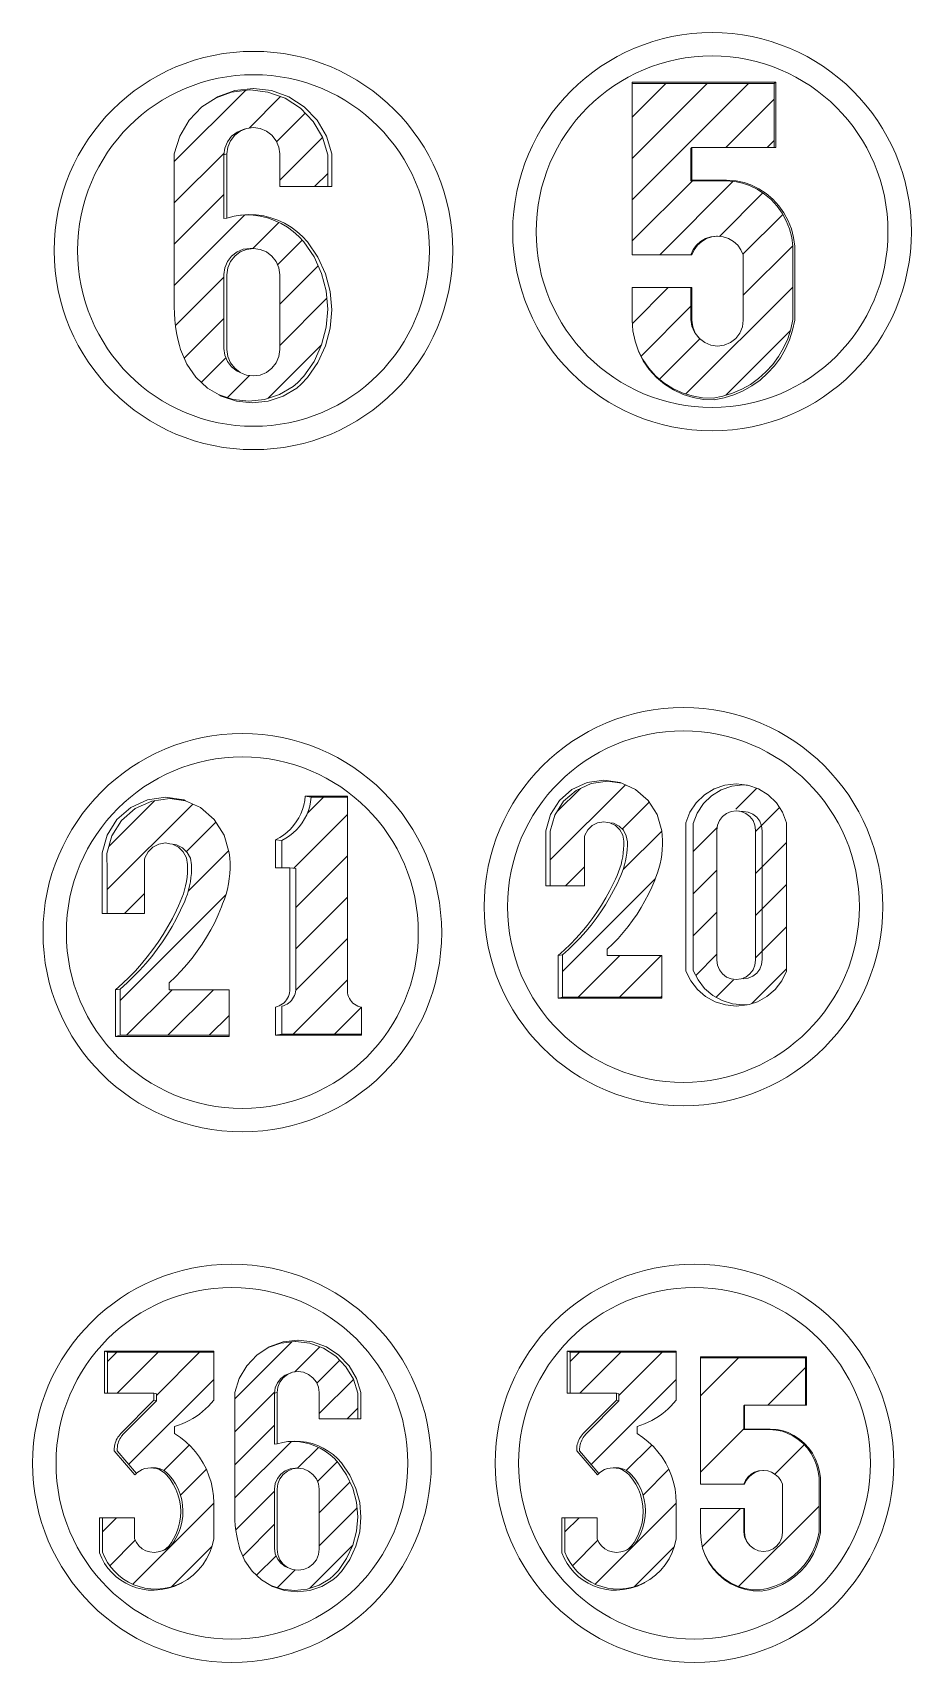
# Model space of a CAD drawing. Header units: inches. Extents: x 91 to 9019, y -381 to 2878.
# Drawn here: x 4676.5 to 4711.1, y 1370.2 to 1434.5 of the extents above; entities that cross this region are included whole.
import ezdxf

# ---------------------------------------------------------------- set-up
doc = ezdxf.new("R2010")
doc.units = ezdxf.units.IN
doc.header["$MEASUREMENT"] = 0
pattern_1 = [(45, (4025.287, 1972.0265), (-0.8148213, 0.8148213), [])]

msp = doc.modelspace()

# ---------------------------------------------------------------- hatches: boundary and pattern name
at = {"lineweight": 20}
h = msp.add_hatch(dxfattribs=at)
h.set_pattern_fill('ANSI31', color=256, scale=9.218651)
h.set_pattern_definition(pattern_1)
h.paths.add_polyline_path([(4687.168, 1426.22), (4686.973, 1426.435), (4686.758, 1426.628), (4686.524, 1426.8), (4686.275, 1426.948), (4686.012, 1427.07), (4685.739, 1427.166), (4685.457, 1427.235), (4685.171, 1427.275), (4684.881, 1427.287), (4684.683, 1427.275), (4684.428, 1427.235), (4684.144, 1427.161), (4684.025, 1427.151), (4684.025, 1429.66), (4684.06, 1429.926), (4684.163, 1430.174), (4684.327, 1430.387), (4684.54, 1430.55), (4684.788, 1430.653), (4684.914, 1430.697), (4685.183, 1430.732), (4685.452, 1430.697), (4685.702, 1430.593), (4685.918, 1430.428), (4686.083, 1430.213), (4686.186, 1429.963), (4686.222, 1429.694), (4686.222, 1428.403), (4688.12, 1428.403), (4688.12, 1429.66), (4687.907, 1430.349), (4687.542, 1430.971), (4687.044, 1431.494), (4686.44, 1431.888), (4685.761, 1432.133), (4685.054, 1432.216), (4685.044, 1432.216), (4684.328, 1432.133), (4683.715, 1431.912), (4683.154, 1431.546), (4682.651, 1431.019), (4682.282, 1430.39), (4682.067, 1429.694), (4682.067, 1423.659), (4682.073, 1423.401), (4682.09, 1423.143), (4682.118, 1422.886), (4682.158, 1422.631), (4682.209, 1422.378), (4682.271, 1422.127), (4682.316, 1421.972), (4682.56, 1421.394), (4682.92, 1420.88), (4683.381, 1420.455), (4683.842, 1420.182), (4684.394, 1420), (4685.011, 1419.934), (4685.629, 1420), (4686.219, 1420.195), (4686.754, 1420.511), (4686.921, 1420.665), (4687.168, 1420.917), (4687.575, 1421.508), (4687.875, 1422.16), (4688.058, 1422.854), (4688.12, 1423.569), (4688.058, 1424.284), (4687.875, 1424.978), (4687.575, 1425.63)])
h.paths.add_polyline_path([(4684.06, 1425.202), (4684.163, 1425.45), (4684.327, 1425.663), (4684.54, 1425.826), (4684.788, 1425.929), (4685.054, 1425.964), (4685.183, 1425.962), (4685.452, 1425.926), (4685.702, 1425.823), (4685.918, 1425.658), (4686.083, 1425.442), (4686.186, 1425.192), (4686.222, 1424.923), (4686.222, 1421.972), (4686.186, 1421.703), (4686.083, 1421.453), (4685.918, 1421.238), (4685.702, 1421.073), (4685.452, 1420.969), (4685.183, 1420.934), (4684.914, 1420.969), (4684.788, 1421.02), (4684.664, 1421.073), (4684.54, 1421.123), (4684.327, 1421.286), (4684.163, 1421.499), (4684.06, 1421.747), (4684.025, 1422.013), (4684.025, 1424.935)], flags=16)
h = msp.add_hatch(dxfattribs=at)
h.set_pattern_fill('ANSI31', color=256, scale=9.218651)
h.set_pattern_definition(pattern_1)
h.paths.add_polyline_path([(4705.831, 1427.635), (4705.598, 1427.888), (4705.336, 1428.111), (4705.048, 1428.299), (4704.739, 1428.451), (4704.471, 1428.543), (4704.16, 1428.609), (4703.79, 1428.635), (4702.435, 1428.635), (4702.435, 1429.946), (4705.72, 1429.946), (4705.72, 1432.468), (4700.12, 1432.468), (4700.12, 1425.715), (4702.435, 1425.715), (4702.525, 1425.916), (4702.654, 1426.095), (4702.818, 1426.243), (4703.01, 1426.353), (4703.22, 1426.422), (4703.462, 1426.447), (4703.706, 1426.421), (4703.918, 1426.352), (4704.111, 1426.241), (4704.277, 1426.092), (4704.408, 1425.911), (4704.498, 1425.707), (4704.498, 1423.127), (4704.464, 1422.865), (4704.362, 1422.62), (4704.201, 1422.41), (4703.991, 1422.249), (4703.747, 1422.148), (4703.485, 1422.113), (4703.222, 1422.148), (4702.978, 1422.249), (4702.748, 1422.426), (4702.57, 1422.657), (4702.469, 1422.9), (4702.435, 1423.159), (4702.435, 1424.417), (4700.12, 1424.417), (4700.12, 1423.127), (4700.148, 1422.71), (4700.232, 1422.3), (4700.354, 1421.949), (4700.54, 1421.579), (4700.774, 1421.237), (4701.052, 1420.93), (4701.368, 1420.662), (4701.717, 1420.439), (4702.092, 1420.264), (4702.488, 1420.141), (4702.896, 1420.071), (4703.31, 1420.057), (4703.696, 1420.133), (4704.073, 1420.249), (4704.435, 1420.405), (4704.778, 1420.598), (4705.099, 1420.827), (4705.393, 1421.089), (4705.658, 1421.38), (4705.891, 1421.698), (4706.089, 1422.039), (4706.249, 1422.399), (4706.37, 1422.774), (4706.451, 1423.159), (4706.451, 1425.715), (4706.449, 1426.058), (4706.406, 1426.4), (4706.32, 1426.733), (4706.195, 1427.053), (4706.031, 1427.355)])
h = msp.add_hatch(dxfattribs=at)
h.set_pattern_fill('ANSI31', color=256, scale=9.218651)
h.set_pattern_definition(pattern_1)
h.paths.add_polyline_path([(4701.282, 1398.061), (4699.13, 1398.061), (4699.13, 1398.314), (4699.35, 1398.524), (4699.561, 1398.742), (4699.762, 1398.969), (4699.954, 1399.204), (4700.137, 1399.447), (4700.309, 1399.697), (4700.471, 1399.954), (4700.622, 1400.217), (4700.762, 1400.486), (4700.891, 1400.761), (4701.008, 1401.041), (4701.048, 1401.15), (4701.114, 1401.326), (4701.171, 1401.504), (4701.219, 1401.686), (4701.257, 1401.869), (4701.286, 1402.055), (4701.305, 1402.242), (4701.314, 1402.429), (4701.313, 1402.616), (4701.303, 1402.804), (4701.282, 1402.99), (4701.101, 1403.625), (4700.748, 1404.183), (4700.251, 1404.617), (4699.711, 1404.865), (4699.147, 1404.947), (4698.5, 1404.853), (4697.906, 1404.58), (4697.414, 1404.15), (4697.064, 1403.598), (4696.885, 1402.969), (4696.891, 1402.315), (4696.891, 1400.811), (4698.238, 1400.811), (4698.238, 1402.788), (4698.364, 1403.026), (4698.539, 1403.196), (4698.757, 1403.305), (4698.997, 1403.343), (4699.147, 1403.318), (4699.238, 1403.305), (4699.242, 1403.303), (4699.386, 1403.281), (4699.601, 1403.173), (4699.774, 1403.005), (4699.887, 1402.792), (4699.93, 1402.554), (4699.931, 1402.402), (4699.923, 1402.249), (4699.909, 1402.097), (4699.887, 1401.946), (4699.858, 1401.796), (4699.821, 1401.648), (4699.778, 1401.502), (4699.727, 1401.358), (4699.67, 1401.216), (4699.605, 1401.078), (4699.534, 1400.919), (4699.387, 1400.628), (4699.229, 1400.342), (4699.061, 1400.062), (4698.883, 1399.788), (4698.694, 1399.522), (4698.495, 1399.263), (4698.287, 1399.011), (4698.07, 1398.767), (4697.843, 1398.532), (4697.608, 1398.305), (4697.365, 1398.088), (4697.365, 1396.423), (4701.282, 1396.423)])
h = msp.add_hatch(dxfattribs=at)
h.set_pattern_fill('ANSI31', color=256, scale=9.393641)
h.set_pattern_definition([(45, (4011.0054, 1982.6435), (-0.8302884, 0.8302884), [])])
h.paths.add_polyline_path([(4702.528, 1403.267), (4702.528, 1397.479), (4702.716, 1397.099), (4702.975, 1396.764), (4703.297, 1396.488), (4703.668, 1396.283), (4704.072, 1396.156), (4704.494, 1396.113), (4704.725, 1396.137), (4705.056, 1396.241), (4705.43, 1396.448), (4705.755, 1396.726), (4706.018, 1397.064), (4706.207, 1397.448), (4706.207, 1403.294), (4706.049, 1403.716), (4705.803, 1404.094), (4705.48, 1404.409), (4705.096, 1404.645), (4704.719, 1404.775), (4704.494, 1404.8), (4704.05, 1404.75), (4703.628, 1404.605), (4703.248, 1404.371), (4702.928, 1404.06), (4702.684, 1403.686)])
h.paths.add_polyline_path([(4704.984, 1397.509), (4704.336, 1397.011), (4703.53, 1397.345), (4703.46, 1397.876), (4703.46, 1403.377), (4704.108, 1403.874), (4704.408, 1403.75), (4704.749, 1403.711), (4704.984, 1403.144)], flags=16)
h = msp.add_hatch(dxfattribs=at)
h.set_pattern_fill('ANSI31', color=256, scale=9.218651)
h.set_pattern_definition(pattern_1)
h.paths.add_polyline_path([(4684.231, 1396.713), (4681.871, 1396.713), (4681.871, 1396.991), (4682.112, 1397.22), (4682.343, 1397.46), (4682.564, 1397.709), (4682.775, 1397.966), (4682.975, 1398.233), (4683.164, 1398.507), (4683.341, 1398.788), (4683.507, 1399.077), (4683.66, 1399.372), (4683.801, 1399.674), (4683.93, 1399.981), (4683.973, 1400.1), (4684.046, 1400.293), (4684.109, 1400.488), (4684.161, 1400.687), (4684.203, 1400.889), (4684.234, 1401.092), (4684.255, 1401.297), (4684.265, 1401.502), (4684.264, 1401.708), (4684.253, 1401.913), (4684.231, 1402.117), (4684.032, 1402.814), (4683.645, 1403.425), (4683.1, 1403.901), (4682.508, 1404.173), (4681.89, 1404.263), (4681.181, 1404.16), (4680.529, 1403.861), (4679.99, 1403.389), (4679.606, 1402.784), (4679.409, 1402.094), (4679.416, 1401.377), (4679.416, 1399.728), (4680.893, 1399.728), (4680.893, 1401.896), (4681.032, 1402.157), (4681.223, 1402.343), (4681.462, 1402.463), (4681.726, 1402.504), (4681.89, 1402.477), (4681.99, 1402.463), (4681.994, 1402.461), (4682.151, 1402.436), (4682.388, 1402.318), (4682.577, 1402.133), (4682.701, 1401.9), (4682.749, 1401.64), (4682.749, 1401.472), (4682.741, 1401.305), (4682.725, 1401.138), (4682.701, 1400.973), (4682.669, 1400.809), (4682.629, 1400.646), (4682.581, 1400.486), (4682.526, 1400.328), (4682.463, 1400.173), (4682.392, 1400.021), (4682.314, 1399.847), (4682.153, 1399.527), (4681.98, 1399.214), (4681.796, 1398.907), (4681.6, 1398.607), (4681.393, 1398.315), (4681.175, 1398.031), (4680.947, 1397.755), (4680.709, 1397.488), (4680.46, 1397.23), (4680.203, 1396.981), (4679.936, 1396.742), (4679.936, 1394.917), (4684.231, 1394.917)])
h = msp.add_hatch(dxfattribs=at)
h.set_pattern_fill('ANSI31', color=256, scale=9.218651)
h.set_pattern_definition(pattern_1)
h.paths.add_polyline_path([(4689.303, 1396.068), (4689.233, 1396.101), (4689.168, 1396.142), (4689.108, 1396.19), (4689.054, 1396.245), (4689.007, 1396.306), (4688.968, 1396.373), (4688.937, 1396.443), (4688.914, 1396.517), (4688.901, 1396.593), (4688.896, 1396.67), (4688.896, 1404.31), (4687.462, 1404.31), (4687.441, 1404.132), (4687.405, 1403.956), (4687.353, 1403.783), (4687.286, 1403.616), (4687.206, 1403.456), (4687.111, 1403.303), (4687.004, 1403.158), (4686.885, 1403.024), (4686.754, 1402.9), (4686.614, 1402.789), (4686.464, 1402.689), (4686.306, 1402.604), (4686.306, 1401.521), (4686.618, 1401.521), (4686.855, 1401.504), (4686.855, 1396.7), (4686.845, 1396.626), (4686.828, 1396.553), (4686.802, 1396.482), (4686.77, 1396.415), (4686.73, 1396.351), (4686.684, 1396.292), (4686.633, 1396.238), (4686.575, 1396.19), (4686.513, 1396.148), (4686.447, 1396.113), (4686.378, 1396.085), (4686.306, 1396.064), (4686.306, 1394.964), (4689.451, 1394.964), (4689.451, 1396.027), (4689.376, 1396.043)])
h = msp.add_hatch(dxfattribs=at)
h.set_pattern_fill('ANSI31', color=256, scale=7.374921)
h.set_pattern_definition([(45, (4159.03085, 1814.6851), (-0.651857, 0.651857), [])])
h.paths.add_polyline_path([(4688.536, 1378.04), (4688.38, 1378.212), (4688.207, 1378.367), (4688.021, 1378.504), (4687.821, 1378.622), (4687.611, 1378.72), (4687.392, 1378.797), (4687.167, 1378.852), (4686.938, 1378.884), (4686.706, 1378.893), (4686.547, 1378.884), (4686.343, 1378.852), (4686.117, 1378.793), (4686.022, 1378.785), (4686.022, 1380.792), (4686.05, 1381.004), (4686.132, 1381.203), (4686.263, 1381.373), (4686.433, 1381.504), (4686.631, 1381.586), (4686.733, 1381.621), (4686.948, 1381.65), (4687.163, 1381.621), (4687.363, 1381.538), (4687.535, 1381.406), (4687.667, 1381.234), (4687.75, 1381.034), (4687.779, 1380.819), (4687.779, 1379.786), (4689.297, 1379.786), (4689.297, 1380.792), (4689.127, 1381.343), (4688.835, 1381.841), (4688.437, 1382.259), (4687.953, 1382.574), (4687.41, 1382.77), (4686.844, 1382.837), (4686.837, 1382.837), (4686.263, 1382.77), (4685.773, 1382.593), (4685.324, 1382.301), (4684.922, 1381.879), (4684.627, 1381.376), (4684.455, 1380.819), (4684.455, 1375.991), (4684.46, 1375.784), (4684.473, 1375.578), (4684.496, 1375.373), (4684.528, 1375.169), (4684.568, 1374.966), (4684.618, 1374.765), (4684.654, 1374.642), (4684.849, 1374.179), (4685.137, 1373.768), (4685.506, 1373.428), (4685.875, 1373.21), (4686.316, 1373.064), (4686.81, 1373.011), (4687.304, 1373.064), (4687.776, 1373.22), (4688.204, 1373.472), (4688.338, 1373.596), (4688.536, 1373.798), (4688.861, 1374.27), (4689.101, 1374.792), (4689.248, 1375.347), (4689.297, 1375.919), (4689.248, 1376.491), (4689.101, 1377.046), (4688.861, 1377.568)])
h.paths.add_polyline_path([(4686.05, 1377.225), (4686.132, 1377.424), (4686.263, 1377.594), (4686.433, 1377.725), (4686.631, 1377.807), (4686.844, 1377.835), (4686.948, 1377.833), (4687.163, 1377.805), (4687.363, 1377.722), (4687.535, 1377.59), (4687.667, 1377.418), (4687.75, 1377.217), (4687.779, 1377.002), (4687.779, 1374.642), (4687.75, 1374.427), (4687.667, 1374.226), (4687.535, 1374.054), (4687.363, 1373.922), (4687.163, 1373.839), (4686.948, 1373.811), (4686.733, 1373.839), (4686.631, 1373.88), (4686.532, 1373.922), (4686.433, 1373.962), (4686.263, 1374.093), (4686.132, 1374.263), (4686.05, 1374.462), (4686.022, 1374.675), (4686.022, 1377.012)], flags=16)
h = msp.add_hatch(dxfattribs=at)
h.set_pattern_fill('ANSI31', color=256, scale=9.218651)
h.set_pattern_definition([(45, (4144.1665, 1923.9688), (-0.8148213, 0.8148213), [])])
h.paths.add_polyline_path([(4683.621, 1382.414), (4679.436, 1382.414), (4679.436, 1380.793), (4681.261, 1380.793), (4681.36, 1380.765), (4681.36, 1380.49), (4680.069, 1379.187), (4679.989, 1379.093), (4679.953, 1379.043), (4679.922, 1378.99), (4679.894, 1378.935), (4679.87, 1378.878), (4679.85, 1378.82), (4679.834, 1378.76), (4679.822, 1378.7), (4679.812, 1378.577), (4679.813, 1378.515), (4680.571, 1377.631), (4680.596, 1377.655), (4680.691, 1377.724), (4680.795, 1377.779), (4680.905, 1377.819), (4681.019, 1377.843), (4681.136, 1377.851), (4681.237, 1377.852), (4681.352, 1377.844), (4681.466, 1377.819), (4681.575, 1377.78), (4681.677, 1377.725), (4681.771, 1377.657), (4681.855, 1377.577), (4681.996, 1377.403), (4682.118, 1377.216), (4682.22, 1377.017), (4682.301, 1376.808), (4682.359, 1376.592), (4682.395, 1376.371), (4682.408, 1376.148), (4682.397, 1375.924), (4682.363, 1375.703), (4682.306, 1375.487), (4682.227, 1375.278), (4682.127, 1375.078), (4682.055, 1374.93), (4681.955, 1374.799), (4681.831, 1374.692), (4681.688, 1374.612), (4681.592, 1374.579), (4681.434, 1374.53), (4681.268, 1374.513), (4681.103, 1374.53), (4680.945, 1374.579), (4680.8, 1374.66), (4680.675, 1374.769), (4680.574, 1374.901), (4680.502, 1375.05), (4680.502, 1375.883), (4679.234, 1375.883), (4679.234, 1374.528), (4679.324, 1374.317), (4679.436, 1374.116), (4679.568, 1373.928), (4679.718, 1373.755), (4679.885, 1373.597), (4680.068, 1373.458), (4680.264, 1373.338), (4680.471, 1373.239), (4680.687, 1373.162), (4680.91, 1373.108), (4681.138, 1373.076), (4681.367, 1373.068), (4681.644, 1373.091), (4681.916, 1373.146), (4682.18, 1373.231), (4682.375, 1373.319), (4682.585, 1373.445), (4682.807, 1373.615), (4683.008, 1373.81), (4683.186, 1374.027), (4683.338, 1374.262), (4683.462, 1374.514), (4683.557, 1374.777), (4683.621, 1375.05), (4683.621, 1376.468), (4683.609, 1376.741), (4683.574, 1377.012), (4683.516, 1377.279), (4683.435, 1377.54), (4683.332, 1377.793), (4683.209, 1378.036), (4683.064, 1378.268), (4682.901, 1378.487), (4682.719, 1378.691), (4682.52, 1378.878), (4682.307, 1379.048), (4682.079, 1379.199), (4682.079, 1379.477), (4682.228, 1379.527), (4682.375, 1379.584), (4682.518, 1379.648), (4682.658, 1379.719), (4682.795, 1379.797), (4682.927, 1379.881), (4683.055, 1379.972), (4683.179, 1380.07), (4683.297, 1380.173), (4683.411, 1380.282), (4683.519, 1380.396), (4683.621, 1380.516)])
h = msp.add_hatch(dxfattribs=at)
h.set_pattern_fill('ANSI31', color=256, scale=9.218651)
h.set_pattern_definition([(45, (4162.4007, 1923.9688), (-0.8148213, 0.8148213), [])])
h.paths.add_polyline_path([(4701.855, 1382.414), (4697.67, 1382.414), (4697.67, 1380.793), (4699.495, 1380.793), (4699.594, 1380.765), (4699.594, 1380.49), (4698.303, 1379.187), (4698.223, 1379.093), (4698.188, 1379.043), (4698.156, 1378.99), (4698.128, 1378.935), (4698.104, 1378.878), (4698.084, 1378.82), (4698.068, 1378.76), (4698.057, 1378.7), (4698.046, 1378.577), (4698.047, 1378.515), (4698.806, 1377.631), (4698.83, 1377.655), (4698.925, 1377.724), (4699.029, 1377.779), (4699.139, 1377.819), (4699.254, 1377.843), (4699.37, 1377.851), (4699.471, 1377.852), (4699.586, 1377.844), (4699.7, 1377.819), (4699.809, 1377.78), (4699.912, 1377.725), (4700.006, 1377.657), (4700.089, 1377.577), (4700.23, 1377.403), (4700.352, 1377.216), (4700.454, 1377.017), (4700.535, 1376.808), (4700.594, 1376.592), (4700.629, 1376.371), (4700.642, 1376.148), (4700.631, 1375.924), (4700.597, 1375.703), (4700.54, 1375.487), (4700.461, 1375.278), (4700.361, 1375.078), (4700.289, 1374.93), (4700.19, 1374.799), (4700.065, 1374.692), (4699.922, 1374.612), (4699.826, 1374.579), (4699.668, 1374.53), (4699.503, 1374.513), (4699.338, 1374.53), (4699.179, 1374.579), (4699.034, 1374.66), (4698.909, 1374.769), (4698.808, 1374.901), (4698.736, 1375.05), (4698.736, 1375.883), (4697.468, 1375.883), (4697.468, 1374.528), (4697.558, 1374.317), (4697.67, 1374.116), (4697.802, 1373.928), (4697.952, 1373.755), (4698.119, 1373.597), (4698.302, 1373.458), (4698.498, 1373.338), (4698.705, 1373.239), (4698.921, 1373.162), (4699.145, 1373.108), (4699.372, 1373.076), (4699.602, 1373.068), (4699.878, 1373.091), (4700.15, 1373.146), (4700.414, 1373.231), (4700.61, 1373.319), (4700.819, 1373.445), (4701.041, 1373.615), (4701.243, 1373.81), (4701.42, 1374.027), (4701.572, 1374.262), (4701.696, 1374.514), (4701.791, 1374.777), (4701.855, 1375.05), (4701.855, 1376.468), (4701.843, 1376.741), (4701.808, 1377.012), (4701.75, 1377.279), (4701.669, 1377.54), (4701.567, 1377.793), (4701.443, 1378.036), (4701.298, 1378.268), (4701.135, 1378.487), (4700.953, 1378.691), (4700.755, 1378.878), (4700.541, 1379.048), (4700.313, 1379.199), (4700.313, 1379.477), (4700.462, 1379.527), (4700.609, 1379.584), (4700.752, 1379.648), (4700.893, 1379.719), (4701.029, 1379.797), (4701.162, 1379.881), (4701.29, 1379.972), (4701.413, 1380.07), (4701.532, 1380.173), (4701.645, 1380.282), (4701.753, 1380.396), (4701.855, 1380.516)])
h = msp.add_hatch(dxfattribs=at)
h.set_pattern_fill('ANSI31', color=256, scale=17)
h.set_pattern_definition([(45, (3696.7866, 2264.9304), (-1.502602, 1.502602), [])])
h.paths.add_polyline_path([(4707.027, 1378.622), (4706.856, 1378.808), (4706.662, 1378.972), (4706.45, 1379.112), (4706.222, 1379.223), (4706.025, 1379.292), (4705.795, 1379.34), (4705.522, 1379.359), (4704.523, 1379.359), (4704.523, 1380.327), (4706.946, 1380.327), (4706.946, 1382.186), (4702.815, 1382.186), (4702.815, 1377.205), (4704.523, 1377.205), (4704.589, 1377.354), (4704.684, 1377.486), (4704.805, 1377.595), (4704.946, 1377.676), (4705.101, 1377.727), (4705.28, 1377.745), (4705.46, 1377.726), (4705.617, 1377.676), (4705.759, 1377.593), (4705.881, 1377.483), (4705.978, 1377.35), (4706.044, 1377.2), (4706.044, 1375.296), (4706.019, 1375.103), (4705.944, 1374.923), (4705.825, 1374.768), (4705.67, 1374.649), (4705.49, 1374.574), (4705.297, 1374.549), (4705.103, 1374.574), (4704.923, 1374.649), (4704.753, 1374.779), (4704.622, 1374.95), (4704.548, 1375.129), (4704.523, 1375.32), (4704.523, 1376.248), (4702.815, 1376.248), (4702.815, 1375.296), (4702.836, 1374.989), (4702.897, 1374.686), (4702.987, 1374.427), (4703.125, 1374.155), (4703.297, 1373.903), (4703.502, 1373.676), (4703.735, 1373.478), (4703.993, 1373.314), (4704.27, 1373.185), (4704.561, 1373.094), (4704.862, 1373.042), (4705.168, 1373.032), (4705.453, 1373.088), (4705.731, 1373.174), (4705.997, 1373.289), (4706.251, 1373.431), (4706.487, 1373.6), (4706.705, 1373.793), (4706.9, 1374.008), (4707.072, 1374.242), (4707.218, 1374.494), (4707.336, 1374.759), (4707.425, 1375.036), (4707.484, 1375.32), (4707.484, 1377.205), (4707.484, 1377.459), (4707.451, 1377.71), (4707.388, 1377.956), (4707.296, 1378.192), (4707.175, 1378.415)])

# ---------------------------------------------------------------- linework, layer by layer
for p, q in [((4705.72, 1432.468), (4705.72, 1429.946)), ((4684.914, 1430.697), (4685.183, 1430.732)), ((4702.471, 1429.946), (4702.471, 1428.656)), ((4703.485, 1426.445), (4703.706, 1426.421)), ((4703.706, 1426.421), (4703.918, 1426.352)), ((4703.918, 1426.352), (4704.111, 1426.241)), ((4700.12, 1425.715), (4702.435, 1425.715)), ((4704.111, 1426.241), (4704.277, 1426.092)), ((4704.277, 1426.092), (4704.408, 1425.911)), ((4704.408, 1425.911), (4704.498, 1425.707)), ((4704.498, 1425.707), (4704.498, 1423.127)), ((4704.498, 1423.127), (4704.464, 1422.865)), ((4704.362, 1422.62), (4704.201, 1422.41)), ((4704.464, 1422.865), (4704.362, 1422.62)), ((4702.978, 1422.249), (4702.768, 1422.41)), ((4703.222, 1422.148), (4702.978, 1422.249)), ((4703.485, 1422.113), (4703.222, 1422.148)), ((4703.747, 1422.148), (4703.485, 1422.113)), ((4703.991, 1422.249), (4703.747, 1422.148)), ((4704.201, 1422.41), (4703.991, 1422.249)), ((4686.306, 1402.604), (4686.306, 1401.521)), ((4686.306, 1394.964), (4689.451, 1394.964)), ((4679.318, 1382.459), (4679.318, 1380.793)), ((4679.436, 1382.414), (4679.436, 1380.793)), ((4697.552, 1382.459), (4697.552, 1380.793)), ((4697.67, 1382.414), (4697.67, 1380.793)), ((4706.946, 1382.186), (4706.946, 1380.327)), ((4686.733, 1381.621), (4686.948, 1381.65)), ((4679.318, 1380.793), (4679.436, 1380.793)), ((4679.436, 1380.793), (4681.261, 1380.793)), ((4681.261, 1380.793), (4681.36, 1380.765)), ((4681.36, 1380.765), (4681.36, 1380.49)), ((4697.552, 1380.793), (4697.67, 1380.793)), ((4697.67, 1380.793), (4699.495, 1380.793)), ((4699.495, 1380.793), (4699.594, 1380.765)), ((4699.594, 1380.765), (4699.594, 1380.49)), ((4704.549, 1380.327), (4704.549, 1379.375)), ((4705.297, 1377.744), (4705.46, 1377.726)), ((4705.46, 1377.726), (4705.617, 1377.676)), ((4705.617, 1377.676), (4705.759, 1377.593)), ((4705.759, 1377.593), (4705.881, 1377.483)), ((4705.881, 1377.483), (4705.978, 1377.35)), ((4702.815, 1377.205), (4704.523, 1377.205)), ((4705.978, 1377.35), (4706.044, 1377.2)), ((4706.044, 1377.2), (4706.044, 1375.296)), ((4705.944, 1374.923), (4705.825, 1374.768)), ((4706.019, 1375.103), (4705.944, 1374.923)), ((4706.044, 1375.296), (4706.019, 1375.103)), ((4681.592, 1374.579), (4681.434, 1374.53)), ((4699.826, 1374.579), (4699.668, 1374.53)), ((4704.923, 1374.649), (4704.768, 1374.768)), ((4705.103, 1374.574), (4704.923, 1374.649)), ((4705.297, 1374.549), (4705.103, 1374.574)), ((4705.49, 1374.574), (4705.297, 1374.549)), ((4705.67, 1374.649), (4705.49, 1374.574)), ((4705.825, 1374.768), (4705.67, 1374.649))]:
    msp.add_line(p, q, dxfattribs=at)
for points in [[(4682.209, 1422.378), (4682.158, 1422.631), (4682.118, 1422.886), (4682.09, 1423.143), (4682.073, 1423.401), (4682.067, 1423.659), (4682.067, 1429.694), (4682.282, 1430.39), (4682.651, 1431.019), (4683.154, 1431.546), (4683.715, 1431.912), (4683.764, 1431.944), (4684.45, 1432.192), (4685.173, 1432.276), (4685.183, 1432.276), (4685.897, 1432.192), (4686.583, 1431.944), (4687.193, 1431.546)], [(4683.715, 1431.912), (4684.328, 1432.133), (4685.044, 1432.216), (4685.054, 1432.216), (4685.761, 1432.133), (4686.44, 1431.888), (4687.044, 1431.494), (4687.542, 1430.971), (4687.907, 1430.349), (4688.12, 1429.66), (4688.12, 1428.403)], [(4705.788, 1432.527), (4700.12, 1432.527), (4700.12, 1432.468)], [(4702.471, 1425.707), (4700.12, 1425.707), (4700.12, 1425.715), (4700.12, 1432.468), (4705.72, 1432.468), (4705.788, 1432.527), (4705.788, 1429.946), (4705.72, 1429.946), (4702.471, 1429.946), (4702.435, 1429.912), (4702.435, 1428.635), (4702.471, 1428.656), (4703.839, 1428.656), (4704.212, 1428.63), (4704.527, 1428.564), (4704.797, 1428.47), (4705.109, 1428.317), (4705.4, 1428.127), (4705.665, 1427.902), (4705.9, 1427.647), (4706.102, 1427.364)], [(4685.183, 1430.732), (4685.452, 1430.697), (4685.702, 1430.593), (4685.918, 1430.428), (4686.083, 1430.213), (4686.186, 1429.963), (4686.222, 1429.694), (4686.222, 1428.403), (4688.12, 1428.403), (4688.28, 1428.403), (4688.28, 1429.694), (4688.065, 1430.39), (4687.696, 1431.019), (4687.193, 1431.546)], [(4684.144, 1427.161), (4684.025, 1427.151), (4684.025, 1429.66)], [(4687.068, 1420.61), (4687.318, 1420.865), (4687.729, 1421.462), (4688.032, 1422.12), (4688.217, 1422.821), (4688.28, 1423.543), (4688.217, 1424.265), (4688.032, 1424.966), (4687.729, 1425.624), (4687.318, 1426.221), (4687.121, 1426.437), (4686.903, 1426.633), (4686.668, 1426.806), (4686.416, 1426.955), (4686.151, 1427.079), (4685.875, 1427.176), (4685.591, 1427.245), (4685.301, 1427.286), (4685.009, 1427.298), (4684.717, 1427.281), (4684.683, 1427.275), (4684.428, 1427.235), (4684.144, 1427.161), (4684.144, 1429.694)], [(4702.435, 1428.635), (4703.79, 1428.635), (4704.16, 1428.609), (4704.471, 1428.543), (4704.739, 1428.451), (4705.048, 1428.299), (4705.336, 1428.111), (4705.598, 1427.888), (4705.831, 1427.635), (4706.031, 1427.355), (4706.195, 1427.053), (4706.32, 1426.733), (4706.406, 1426.4), (4706.449, 1426.058), (4706.451, 1425.715), (4706.451, 1423.159), (4706.37, 1422.774), (4706.249, 1422.399), (4706.089, 1422.039), (4705.891, 1421.698), (4705.658, 1421.38), (4705.393, 1421.089), (4705.099, 1420.827), (4704.778, 1420.598), (4704.435, 1420.405), (4704.073, 1420.249), (4703.696, 1420.133), (4703.31, 1420.057), (4702.896, 1420.071), (4702.488, 1420.141), (4702.092, 1420.264), (4701.717, 1420.439), (4701.368, 1420.662), (4701.052, 1420.93), (4700.774, 1421.237), (4700.54, 1421.579), (4700.354, 1421.949)], [(4683.842, 1420.182), (4684.394, 1420), (4685.011, 1419.934), (4685.629, 1420), (4686.219, 1420.195), (4686.754, 1420.511), (4686.921, 1420.665), (4687.168, 1420.917), (4687.575, 1421.508), (4687.875, 1422.16), (4688.058, 1422.854), (4688.12, 1423.569), (4688.058, 1424.284), (4687.875, 1424.978), (4687.575, 1425.63), (4687.168, 1426.22), (4686.973, 1426.435), (4686.758, 1426.628), (4686.524, 1426.8), (4686.275, 1426.948), (4686.012, 1427.07), (4685.739, 1427.166), (4685.457, 1427.235), (4685.171, 1427.275), (4684.881, 1427.287), (4684.683, 1427.275)], [(4700.232, 1422.3), (4700.354, 1421.949), (4700.369, 1421.905), (4700.557, 1421.531), (4700.794, 1421.186), (4701.074, 1420.876), (4701.393, 1420.605), (4701.745, 1420.38), (4702.124, 1420.203), (4702.524, 1420.079), (4702.936, 1420.009), (4703.354, 1419.994), (4703.744, 1420.07), (4704.124, 1420.188), (4704.49, 1420.345), (4704.837, 1420.541), (4705.16, 1420.772), (4705.458, 1421.036), (4705.726, 1421.33), (4705.961, 1421.651), (4706.16, 1421.996), (4706.322, 1422.359), (4706.444, 1422.738), (4706.526, 1423.127), (4706.526, 1425.707), (4706.524, 1426.055), (4706.48, 1426.399), (4706.394, 1426.736), (4706.267, 1427.059), (4706.102, 1427.364)], [(4684.664, 1421.073), (4684.449, 1421.238), (4684.284, 1421.453), (4684.18, 1421.703), (4684.144, 1421.972), (4684.144, 1424.923), (4684.18, 1425.192), (4684.284, 1425.442), (4684.449, 1425.658), (4684.664, 1425.823), (4684.914, 1425.926), (4685.183, 1425.962)], [(4702.607, 1422.62), (4702.505, 1422.865), (4702.471, 1423.127), (4702.471, 1424.417), (4702.435, 1424.417), (4700.12, 1424.417), (4700.12, 1423.127), (4700.148, 1422.71), (4700.232, 1422.3)], [(4702.607, 1422.62), (4702.768, 1422.41), (4702.729, 1422.45), (4702.57, 1422.657), (4702.469, 1422.9), (4702.435, 1423.159), (4702.435, 1424.417)], [(4687.068, 1420.61), (4686.9, 1420.455), (4686.359, 1420.136), (4685.764, 1419.939), (4685.14, 1419.872), (4684.516, 1419.939), (4683.921, 1420.136), (4683.842, 1420.182), (4683.381, 1420.455), (4682.92, 1420.88), (4682.56, 1421.394), (4682.316, 1421.972), (4682.271, 1422.127), (4682.209, 1422.378)], [(4696.719, 1400.811), (4696.719, 1402.33), (4696.712, 1402.99), (4696.893, 1403.625), (4697.247, 1404.183), (4697.744, 1404.617), (4698.344, 1404.893), (4698.997, 1404.988), (4699.651, 1404.893), (4699.711, 1404.865), (4700.251, 1404.617), (4700.748, 1404.183), (4701.101, 1403.625), (4701.282, 1402.99), (4701.303, 1402.804), (4701.313, 1402.616), (4701.314, 1402.429), (4701.305, 1402.242), (4701.286, 1402.055), (4701.257, 1401.869), (4701.219, 1401.686), (4701.171, 1401.504), (4701.114, 1401.326), (4701.048, 1401.15), (4701.008, 1401.041), (4700.891, 1400.761), (4700.762, 1400.486), (4700.622, 1400.217), (4700.471, 1399.954), (4700.309, 1399.697), (4700.137, 1399.447), (4699.954, 1399.204), (4699.762, 1398.969), (4699.561, 1398.742), (4699.35, 1398.524), (4699.13, 1398.314), (4699.13, 1398.061), (4701.282, 1398.061), (4701.282, 1396.423), (4701.282, 1396.379), (4697.197, 1396.379)], [(4696.891, 1400.811), (4696.891, 1402.315), (4696.885, 1402.969), (4697.064, 1403.598), (4697.414, 1404.15), (4697.906, 1404.58), (4698.5, 1404.853), (4699.147, 1404.947), (4699.711, 1404.865)], [(4704.725, 1396.137), (4704.494, 1396.113), (4704.072, 1396.156), (4703.668, 1396.283), (4703.297, 1396.488), (4702.975, 1396.764), (4702.716, 1397.099), (4702.528, 1397.479), (4702.528, 1403.267), (4702.684, 1403.686), (4702.928, 1404.06), (4703.248, 1404.371), (4703.628, 1404.605), (4704.05, 1404.75), (4704.494, 1404.8), (4704.719, 1404.775)], [(4679.227, 1399.728), (4679.227, 1401.394), (4679.22, 1402.117), (4679.419, 1402.814), (4679.807, 1403.425), (4680.352, 1403.901), (4681.009, 1404.204), (4681.726, 1404.307), (4682.442, 1404.204), (4682.508, 1404.173), (4683.1, 1403.901), (4683.645, 1403.425), (4684.032, 1402.814), (4684.231, 1402.117), (4684.253, 1401.913), (4684.264, 1401.708), (4684.265, 1401.502), (4684.255, 1401.297), (4684.234, 1401.092), (4684.203, 1400.889), (4684.161, 1400.687), (4684.109, 1400.488), (4684.046, 1400.293), (4683.973, 1400.1), (4683.93, 1399.981), (4683.801, 1399.674), (4683.66, 1399.372), (4683.507, 1399.077), (4683.341, 1398.788), (4683.164, 1398.507), (4682.975, 1398.233), (4682.775, 1397.966), (4682.564, 1397.709), (4682.343, 1397.46), (4682.112, 1397.22), (4681.871, 1396.991), (4681.871, 1396.713), (4684.231, 1396.713), (4684.231, 1394.917), (4684.231, 1394.87), (4679.752, 1394.87)], [(4679.416, 1399.728), (4679.416, 1401.377), (4679.409, 1402.094), (4679.606, 1402.784), (4679.99, 1403.389), (4680.529, 1403.861), (4681.181, 1404.16), (4681.89, 1404.263), (4682.508, 1404.173)], [(4686.063, 1394.917), (4689.451, 1394.917), (4689.451, 1394.964), (4689.451, 1396.027), (4689.376, 1396.043), (4689.303, 1396.068), (4689.233, 1396.101), (4689.168, 1396.142), (4689.108, 1396.19), (4689.054, 1396.245), (4689.007, 1396.306), (4688.968, 1396.373), (4688.937, 1396.443), (4688.914, 1396.517), (4688.901, 1396.593), (4688.896, 1396.67), (4688.896, 1404.31), (4688.896, 1404.355), (4687.231, 1404.355), (4687.209, 1404.174), (4687.172, 1403.997), (4687.12, 1403.823), (4687.053, 1403.654), (4686.972, 1403.492), (4686.876, 1403.337), (4686.768, 1403.192), (4686.648, 1403.056), (4686.516, 1402.931), (4686.374, 1402.818), (4686.222, 1402.718), (4686.063, 1402.632), (4686.063, 1401.521), (4686.306, 1401.521), (4686.618, 1401.521), (4686.618, 1396.67), (4686.608, 1396.595), (4686.59, 1396.521), (4686.564, 1396.45), (4686.531, 1396.382), (4686.492, 1396.318), (4686.445, 1396.258), (4686.393, 1396.203), (4686.335, 1396.155), (4686.272, 1396.112), (4686.205, 1396.077), (4686.135, 1396.048), (4686.063, 1396.027), (4686.063, 1394.917), (4686.306, 1394.964), (4686.306, 1396.064), (4686.378, 1396.085), (4686.447, 1396.113), (4686.513, 1396.148), (4686.575, 1396.19), (4686.633, 1396.238), (4686.684, 1396.292), (4686.73, 1396.351), (4686.77, 1396.415), (4686.802, 1396.482), (4686.828, 1396.553), (4686.845, 1396.626), (4686.855, 1396.7), (4686.855, 1401.504), (4686.618, 1401.521)], [(4686.063, 1402.632), (4686.306, 1402.604), (4686.464, 1402.689), (4686.614, 1402.789), (4686.754, 1402.9), (4686.885, 1403.024), (4687.004, 1403.158), (4687.111, 1403.303), (4687.206, 1403.456), (4687.286, 1403.616), (4687.353, 1403.783), (4687.405, 1403.956), (4687.441, 1404.132), (4687.462, 1404.31)], [(4687.231, 1404.355), (4687.462, 1404.31), (4688.896, 1404.31)], [(4696.719, 1400.811), (4696.891, 1400.811), (4698.238, 1400.811), (4698.238, 1402.744), (4698.25, 1402.811), (4698.364, 1403.026), (4698.539, 1403.196), (4698.757, 1403.305), (4698.997, 1403.343), (4699.147, 1403.318), (4699.238, 1403.305), (4699.242, 1403.303)], [(4699.63, 1403.026), (4699.456, 1403.196), (4699.242, 1403.303), (4699.386, 1403.281), (4699.601, 1403.173), (4699.774, 1403.005), (4699.887, 1402.792), (4699.93, 1402.554), (4699.931, 1402.402), (4699.923, 1402.249), (4699.909, 1402.097), (4699.887, 1401.946), (4699.858, 1401.796), (4699.821, 1401.648), (4699.778, 1401.502), (4699.727, 1401.358), (4699.67, 1401.216), (4699.605, 1401.078), (4699.534, 1400.919), (4699.387, 1400.628), (4699.229, 1400.342), (4699.061, 1400.062), (4698.883, 1399.788), (4698.694, 1399.522), (4698.495, 1399.263), (4698.287, 1399.011), (4698.07, 1398.767), (4697.843, 1398.532), (4697.608, 1398.305), (4697.365, 1398.088)], [(4704.494, 1397.148), (4704.689, 1397.174), (4704.871, 1397.249), (4705.027, 1397.369), (4705.147, 1397.525), (4705.222, 1397.707), (4705.248, 1397.903), (4705.248, 1402.986), (4705.222, 1403.181), (4705.147, 1403.363), (4705.027, 1403.519), (4704.871, 1403.639), (4704.689, 1403.715), (4704.494, 1403.74), (4704.222, 1403.771), (4704.025, 1403.745), (4703.841, 1403.669), (4703.683, 1403.548), (4703.562, 1403.39), (4703.486, 1403.207), (4703.46, 1403.009), (4703.46, 1397.876)], [(4703.46, 1397.876), (4703.486, 1397.679), (4703.562, 1397.495), (4703.683, 1397.337), (4703.841, 1397.216), (4704.025, 1397.14), (4704.222, 1397.114), (4704.419, 1397.14), (4704.603, 1397.216), (4704.761, 1397.337), (4704.882, 1397.495), (4704.958, 1397.679), (4704.984, 1397.876), (4704.984, 1403.009), (4704.958, 1403.207), (4704.882, 1403.39), (4704.761, 1403.548), (4704.603, 1403.669), (4704.419, 1403.745), (4704.222, 1403.771)], [(4699.63, 1403.026), (4699.745, 1402.811), (4699.788, 1402.572), (4699.788, 1402.417), (4699.781, 1402.263), (4699.766, 1402.11), (4699.744, 1401.957), (4699.715, 1401.806), (4699.678, 1401.656), (4699.634, 1401.509), (4699.583, 1401.363), (4699.525, 1401.22), (4699.46, 1401.08), (4699.388, 1400.92), (4699.24, 1400.626), (4699.08, 1400.337), (4698.91, 1400.054), (4698.73, 1399.778), (4698.539, 1399.509), (4698.339, 1399.247), (4698.129, 1398.993), (4697.909, 1398.747), (4697.681, 1398.51), (4697.443, 1398.281), (4697.197, 1398.061), (4697.197, 1396.379), (4697.365, 1396.423), (4701.282, 1396.423)], [(4679.227, 1399.728), (4679.416, 1399.728), (4680.893, 1399.728), (4680.893, 1401.848), (4680.906, 1401.921), (4681.032, 1402.157), (4681.223, 1402.343), (4681.462, 1402.463), (4681.726, 1402.504), (4681.89, 1402.477), (4681.99, 1402.463), (4681.994, 1402.461)], [(4682.42, 1402.157), (4682.545, 1401.921), (4682.593, 1401.658), (4682.593, 1401.489), (4682.585, 1401.321), (4682.569, 1401.152), (4682.545, 1400.985), (4682.512, 1400.819), (4682.472, 1400.655), (4682.424, 1400.493), (4682.368, 1400.334), (4682.304, 1400.177), (4682.233, 1400.024), (4682.154, 1399.848), (4681.991, 1399.525), (4681.817, 1399.209), (4681.63, 1398.899), (4681.433, 1398.596), (4681.224, 1398.301), (4681.004, 1398.014), (4680.773, 1397.735), (4680.533, 1397.466), (4680.282, 1397.205), (4680.022, 1396.954), (4679.752, 1396.713), (4679.752, 1394.87), (4679.936, 1394.917), (4684.231, 1394.917)], [(4682.42, 1402.157), (4682.228, 1402.343), (4681.994, 1402.461), (4682.151, 1402.436), (4682.388, 1402.318), (4682.577, 1402.133), (4682.701, 1401.9), (4682.749, 1401.64), (4682.749, 1401.472), (4682.741, 1401.305), (4682.725, 1401.138), (4682.701, 1400.973), (4682.669, 1400.809), (4682.629, 1400.646), (4682.581, 1400.486), (4682.526, 1400.328), (4682.463, 1400.173), (4682.392, 1400.021), (4682.314, 1399.847), (4682.153, 1399.527), (4681.98, 1399.214), (4681.796, 1398.907), (4681.6, 1398.607), (4681.393, 1398.315), (4681.175, 1398.031), (4680.947, 1397.755), (4680.709, 1397.488), (4680.46, 1397.23), (4680.203, 1396.981), (4679.936, 1396.742)], [(4697.197, 1398.061), (4697.365, 1398.088), (4697.365, 1396.423)], [(4679.752, 1396.713), (4679.936, 1396.742), (4679.936, 1394.917)], [(4684.568, 1374.966), (4684.528, 1375.169), (4684.496, 1375.373), (4684.473, 1375.578), (4684.46, 1375.784), (4684.455, 1375.991), (4684.455, 1380.819), (4684.627, 1381.376), (4684.922, 1381.879), (4685.324, 1382.301), (4685.773, 1382.593), (4685.813, 1382.619), (4686.361, 1382.817), (4686.94, 1382.884), (4686.948, 1382.884), (4687.519, 1382.817), (4688.067, 1382.619), (4688.556, 1382.301)], [(4685.773, 1382.593), (4686.263, 1382.77), (4686.837, 1382.837), (4686.844, 1382.837), (4687.41, 1382.77), (4687.953, 1382.574), (4688.437, 1382.259), (4688.835, 1381.841), (4689.127, 1381.343), (4689.297, 1380.792), (4689.297, 1379.786)], [(4682.807, 1373.615), (4683.008, 1373.81), (4683.186, 1374.027), (4683.338, 1374.262), (4683.462, 1374.514), (4683.557, 1374.777), (4683.621, 1375.05), (4683.621, 1376.468), (4683.609, 1376.741), (4683.574, 1377.012), (4683.516, 1377.279), (4683.435, 1377.54), (4683.332, 1377.793), (4683.209, 1378.036), (4683.064, 1378.268), (4682.901, 1378.487), (4682.719, 1378.691), (4682.52, 1378.878), (4682.307, 1379.048), (4682.079, 1379.199), (4682.079, 1379.477), (4682.228, 1379.527), (4682.375, 1379.584), (4682.518, 1379.648), (4682.658, 1379.719), (4682.795, 1379.797), (4682.927, 1379.881), (4683.055, 1379.972), (4683.179, 1380.07), (4683.297, 1380.173), (4683.411, 1380.282), (4683.519, 1380.396), (4683.621, 1380.516), (4683.621, 1382.414)], [(4686.948, 1381.65), (4687.163, 1381.621), (4687.363, 1381.538), (4687.535, 1381.406), (4687.667, 1381.234), (4687.75, 1381.034), (4687.779, 1380.819), (4687.779, 1379.786), (4689.297, 1379.786), (4689.425, 1379.786), (4689.425, 1380.819), (4689.253, 1381.376), (4688.958, 1381.879), (4688.556, 1382.301)], [(4701.041, 1373.615), (4701.243, 1373.81), (4701.42, 1374.027), (4701.572, 1374.262), (4701.696, 1374.514), (4701.791, 1374.777), (4701.855, 1375.05), (4701.855, 1376.468), (4701.843, 1376.741), (4701.808, 1377.012), (4701.75, 1377.279), (4701.669, 1377.54), (4701.567, 1377.793), (4701.443, 1378.036), (4701.298, 1378.268), (4701.135, 1378.487), (4700.953, 1378.691), (4700.755, 1378.878), (4700.541, 1379.048), (4700.313, 1379.199), (4700.313, 1379.477), (4700.462, 1379.527), (4700.609, 1379.584), (4700.752, 1379.648), (4700.893, 1379.719), (4701.029, 1379.797), (4701.162, 1379.881), (4701.29, 1379.972), (4701.413, 1380.07), (4701.532, 1380.173), (4701.645, 1380.282), (4701.753, 1380.396), (4701.855, 1380.516), (4701.855, 1382.414)], [(4706.996, 1382.23), (4702.815, 1382.23), (4702.815, 1382.186)], [(4704.549, 1377.2), (4702.815, 1377.2), (4702.815, 1377.205), (4702.815, 1382.186), (4706.946, 1382.186), (4706.996, 1382.23), (4706.996, 1380.327), (4706.946, 1380.327), (4704.549, 1380.327), (4704.523, 1380.302), (4704.523, 1379.359), (4704.549, 1379.375), (4705.558, 1379.375), (4705.833, 1379.356), (4706.066, 1379.307), (4706.265, 1379.238), (4706.495, 1379.125), (4706.709, 1378.985), (4706.905, 1378.819), (4707.078, 1378.63), (4707.227, 1378.422)], [(4681.261, 1380.793), (4681.261, 1380.516), (4681.36, 1380.49), (4680.069, 1379.187), (4679.989, 1379.093), (4679.953, 1379.043), (4679.922, 1378.99), (4679.894, 1378.935), (4679.87, 1378.878), (4679.85, 1378.82), (4679.834, 1378.76), (4679.822, 1378.7), (4679.812, 1378.577), (4679.813, 1378.515), (4680.571, 1377.631)], [(4686.117, 1378.793), (4686.022, 1378.785), (4686.022, 1380.792)], [(4688.456, 1373.552), (4688.656, 1373.756), (4688.985, 1374.233), (4689.227, 1374.76), (4689.375, 1375.321), (4689.425, 1375.898), (4689.375, 1376.476), (4689.227, 1377.036), (4688.985, 1377.563), (4688.656, 1378.041), (4688.498, 1378.214), (4688.324, 1378.37), (4688.135, 1378.509), (4687.934, 1378.628), (4687.722, 1378.727), (4687.501, 1378.805), (4687.274, 1378.86), (4687.042, 1378.892), (4686.808, 1378.902), (4686.574, 1378.888), (4686.547, 1378.884), (4686.343, 1378.852), (4686.117, 1378.793), (4686.117, 1380.819)], [(4699.495, 1380.793), (4699.495, 1380.516), (4699.594, 1380.49), (4698.303, 1379.187), (4698.223, 1379.093), (4698.188, 1379.043), (4698.156, 1378.99), (4698.128, 1378.935), (4698.104, 1378.878), (4698.084, 1378.82), (4698.068, 1378.76), (4698.057, 1378.7), (4698.046, 1378.577), (4698.047, 1378.515), (4698.806, 1377.631)], [(4681.261, 1380.516), (4679.957, 1379.199), (4679.876, 1379.105), (4679.841, 1379.054), (4679.809, 1379.001), (4679.781, 1378.945), (4679.756, 1378.888), (4679.736, 1378.829), (4679.72, 1378.769), (4679.708, 1378.708), (4679.697, 1378.584), (4679.698, 1378.522), (4680.512, 1377.574), (4680.571, 1377.631), (4680.596, 1377.655), (4680.691, 1377.724), (4680.795, 1377.779), (4680.905, 1377.819), (4681.019, 1377.843), (4681.136, 1377.851)], [(4699.495, 1380.516), (4698.191, 1379.199), (4698.11, 1379.105), (4698.075, 1379.054), (4698.043, 1379.001), (4698.015, 1378.945), (4697.99, 1378.888), (4697.97, 1378.829), (4697.954, 1378.769), (4697.942, 1378.708), (4697.932, 1378.584), (4697.933, 1378.522), (4698.746, 1377.574), (4698.806, 1377.631), (4698.83, 1377.655), (4698.925, 1377.724), (4699.029, 1377.779), (4699.139, 1377.819), (4699.254, 1377.843), (4699.37, 1377.851)], [(4685.875, 1373.21), (4686.316, 1373.064), (4686.81, 1373.011), (4687.304, 1373.064), (4687.776, 1373.22), (4688.204, 1373.472), (4688.338, 1373.596), (4688.536, 1373.798), (4688.861, 1374.27), (4689.101, 1374.792), (4689.248, 1375.347), (4689.297, 1375.919), (4689.248, 1376.491), (4689.101, 1377.046), (4688.861, 1377.568), (4688.536, 1378.04), (4688.38, 1378.212), (4688.207, 1378.367), (4688.021, 1378.504), (4687.821, 1378.622), (4687.611, 1378.72), (4687.392, 1378.797), (4687.167, 1378.852), (4686.938, 1378.884), (4686.706, 1378.893), (4686.547, 1378.884)], [(4704.523, 1379.359), (4705.522, 1379.359), (4705.795, 1379.34), (4706.025, 1379.292), (4706.222, 1379.223), (4706.45, 1379.112), (4706.662, 1378.972), (4706.856, 1378.808), (4707.027, 1378.622), (4707.175, 1378.415), (4707.296, 1378.192), (4707.388, 1377.956), (4707.451, 1377.71), (4707.484, 1377.459), (4707.484, 1377.205), (4707.484, 1375.32), (4707.425, 1375.036), (4707.336, 1374.759), (4707.218, 1374.494), (4707.072, 1374.242), (4706.9, 1374.008), (4706.705, 1373.793), (4706.487, 1373.6), (4706.251, 1373.431), (4705.997, 1373.289), (4705.731, 1373.174), (4705.453, 1373.088), (4705.168, 1373.032), (4704.862, 1373.042), (4704.561, 1373.094), (4704.27, 1373.185), (4703.993, 1373.314), (4703.735, 1373.478), (4703.502, 1373.676), (4703.297, 1373.903), (4703.125, 1374.155), (4702.987, 1374.427)], [(4702.897, 1374.686), (4702.987, 1374.427), (4702.998, 1374.395), (4703.137, 1374.119), (4703.312, 1373.865), (4703.518, 1373.636), (4703.754, 1373.436), (4704.014, 1373.27), (4704.293, 1373.14), (4704.588, 1373.048), (4704.892, 1372.996), (4705.2, 1372.985), (4705.488, 1373.042), (4705.769, 1373.129), (4706.038, 1373.245), (4706.294, 1373.389), (4706.533, 1373.559), (4706.752, 1373.754), (4706.95, 1373.971), (4707.123, 1374.208), (4707.27, 1374.462), (4707.39, 1374.73), (4707.48, 1375.009), (4707.54, 1375.296), (4707.54, 1377.2), (4707.539, 1377.456), (4707.506, 1377.71), (4707.443, 1377.958), (4707.349, 1378.197), (4707.227, 1378.422)], [(4686.532, 1373.922), (4686.36, 1374.054), (4686.228, 1374.226), (4686.145, 1374.427), (4686.117, 1374.642), (4686.117, 1377.002), (4686.145, 1377.217), (4686.228, 1377.418), (4686.36, 1377.59), (4686.532, 1377.722), (4686.733, 1377.805), (4686.948, 1377.833)], [(4704.649, 1374.923), (4704.574, 1375.103), (4704.549, 1375.296), (4704.549, 1376.248), (4704.523, 1376.248), (4702.815, 1376.248), (4702.815, 1375.296), (4702.836, 1374.989), (4702.897, 1374.686)], [(4704.649, 1374.923), (4704.768, 1374.768), (4704.74, 1374.797), (4704.622, 1374.95), (4704.548, 1375.129), (4704.523, 1375.32), (4704.523, 1376.248)], [(4681.434, 1374.53), (4681.268, 1374.513), (4681.103, 1374.53), (4680.945, 1374.579), (4680.8, 1374.66), (4680.675, 1374.769), (4680.574, 1374.901), (4680.502, 1375.05), (4680.502, 1375.883), (4679.234, 1375.883), (4679.114, 1375.883), (4679.114, 1374.495), (4679.205, 1374.282), (4679.318, 1374.079), (4679.451, 1373.889), (4679.603, 1373.714), (4679.772, 1373.555), (4679.956, 1373.414), (4680.154, 1373.294), (4680.363, 1373.194), (4680.582, 1373.116), (4680.807, 1373.061), (4681.037, 1373.029), (4681.268, 1373.021), (4681.548, 1373.044), (4681.823, 1373.099), (4682.089, 1373.185), (4682.344, 1373.301), (4682.375, 1373.319), (4682.585, 1373.445), (4682.807, 1373.615)], [(4679.234, 1375.883), (4679.234, 1374.528), (4679.324, 1374.317), (4679.436, 1374.116), (4679.568, 1373.928), (4679.718, 1373.755), (4679.885, 1373.597), (4680.068, 1373.458), (4680.264, 1373.338), (4680.471, 1373.239), (4680.687, 1373.162), (4680.91, 1373.108), (4681.138, 1373.076), (4681.367, 1373.068), (4681.644, 1373.091), (4681.916, 1373.146), (4682.18, 1373.231), (4682.375, 1373.319)], [(4699.668, 1374.53), (4699.503, 1374.513), (4699.338, 1374.53), (4699.179, 1374.579), (4699.034, 1374.66), (4698.909, 1374.769), (4698.808, 1374.901), (4698.736, 1375.05), (4698.736, 1375.883), (4697.468, 1375.883), (4697.348, 1375.883), (4697.348, 1374.495), (4697.439, 1374.282), (4697.552, 1374.079), (4697.685, 1373.889), (4697.837, 1373.714), (4698.006, 1373.555), (4698.19, 1373.414), (4698.388, 1373.294), (4698.597, 1373.194), (4698.816, 1373.116), (4699.041, 1373.061), (4699.271, 1373.029), (4699.503, 1373.021), (4699.782, 1373.044), (4700.057, 1373.099), (4700.323, 1373.185), (4700.579, 1373.301), (4700.61, 1373.319), (4700.819, 1373.445), (4701.041, 1373.615)], [(4697.468, 1375.883), (4697.468, 1374.528), (4697.558, 1374.317), (4697.67, 1374.116), (4697.802, 1373.928), (4697.952, 1373.755), (4698.119, 1373.597), (4698.302, 1373.458), (4698.498, 1373.338), (4698.705, 1373.239), (4698.921, 1373.162), (4699.145, 1373.108), (4699.372, 1373.076), (4699.602, 1373.068), (4699.878, 1373.091), (4700.15, 1373.146), (4700.414, 1373.231), (4700.61, 1373.319)], [(4688.456, 1373.552), (4688.321, 1373.428), (4687.889, 1373.173), (4687.412, 1373.015), (4686.913, 1372.962), (4686.414, 1373.015), (4685.938, 1373.173), (4685.875, 1373.21), (4685.506, 1373.428), (4685.137, 1373.768), (4684.849, 1374.179), (4684.654, 1374.642), (4684.618, 1374.765), (4684.568, 1374.966)]]:
    msp.add_lwpolyline(points, dxfattribs=at)
for points in [[(4684.144, 1429.694), (4684.18, 1429.963), (4684.284, 1430.213), (4684.449, 1430.428), (4684.664, 1430.593), (4684.914, 1430.697), (4684.788, 1430.653), (4684.54, 1430.55), (4684.327, 1430.387), (4684.163, 1430.174), (4684.06, 1429.926), (4684.025, 1429.66)], [(4702.471, 1425.707), (4702.561, 1425.911), (4702.692, 1426.092), (4702.858, 1426.241), (4703.051, 1426.352), (4703.263, 1426.421), (4703.485, 1426.445), (4703.439, 1426.445), (4703.22, 1426.422), (4703.01, 1426.353), (4702.818, 1426.243), (4702.654, 1426.095), (4702.525, 1425.916), (4702.435, 1425.715)], [(4685.918, 1421.238), (4685.702, 1421.073), (4685.452, 1420.969), (4685.183, 1420.934), (4684.914, 1420.969), (4684.788, 1421.02), (4684.664, 1421.073), (4684.54, 1421.123), (4684.327, 1421.286), (4684.163, 1421.499), (4684.06, 1421.747), (4684.025, 1422.013), (4684.025, 1424.935), (4684.06, 1425.202), (4684.163, 1425.45), (4684.327, 1425.663), (4684.54, 1425.826), (4684.788, 1425.929), (4685.054, 1425.964), (4685.183, 1425.962), (4685.452, 1425.926), (4685.702, 1425.823), (4685.918, 1425.658), (4686.083, 1425.442), (4686.186, 1425.192), (4686.222, 1424.923), (4686.222, 1421.972), (4686.186, 1421.703), (4686.083, 1421.453)], [(4705.755, 1396.726), (4705.43, 1396.448), (4705.056, 1396.241), (4704.725, 1396.137), (4704.648, 1396.113), (4704.222, 1396.069), (4703.796, 1396.113), (4703.388, 1396.241), (4703.014, 1396.448), (4702.689, 1396.726), (4702.427, 1397.064), (4702.237, 1397.448), (4702.237, 1403.294), (4702.395, 1403.716), (4702.641, 1404.094), (4702.964, 1404.409), (4703.348, 1404.645), (4703.774, 1404.791), (4704.222, 1404.841), (4704.67, 1404.791), (4704.719, 1404.775), (4705.096, 1404.645), (4705.48, 1404.409), (4705.803, 1404.094), (4706.049, 1403.716), (4706.207, 1403.294), (4706.207, 1397.448), (4706.018, 1397.064)], [(4679.436, 1382.414), (4683.621, 1382.414), (4683.621, 1382.459), (4679.318, 1382.459)], [(4697.67, 1382.414), (4701.855, 1382.414), (4701.855, 1382.459), (4697.552, 1382.459)], [(4686.117, 1380.819), (4686.145, 1381.034), (4686.228, 1381.234), (4686.36, 1381.406), (4686.532, 1381.538), (4686.733, 1381.621), (4686.631, 1381.586), (4686.433, 1381.504), (4686.263, 1381.373), (4686.132, 1381.203), (4686.05, 1381.004), (4686.022, 1380.792)], [(4681.352, 1377.844), (4681.237, 1377.852), (4681.136, 1377.851), (4681.253, 1377.843), (4681.368, 1377.819), (4681.478, 1377.779), (4681.582, 1377.724), (4681.676, 1377.655), (4681.761, 1377.574), (4681.903, 1377.398), (4682.027, 1377.209), (4682.13, 1377.008), (4682.211, 1376.797), (4682.27, 1376.579), (4682.306, 1376.356), (4682.319, 1376.131), (4682.308, 1375.905), (4682.274, 1375.682), (4682.216, 1375.463), (4682.137, 1375.252), (4682.035, 1375.05), (4681.963, 1374.901), (4681.862, 1374.769), (4681.737, 1374.66), (4681.592, 1374.579), (4681.688, 1374.612), (4681.831, 1374.692), (4681.955, 1374.799), (4682.055, 1374.93), (4682.127, 1375.078), (4682.227, 1375.278), (4682.306, 1375.487), (4682.363, 1375.703), (4682.397, 1375.924), (4682.408, 1376.148), (4682.395, 1376.371), (4682.359, 1376.592), (4682.301, 1376.808), (4682.22, 1377.017), (4682.118, 1377.216), (4681.996, 1377.403), (4681.855, 1377.577), (4681.771, 1377.657), (4681.677, 1377.725), (4681.575, 1377.78), (4681.466, 1377.819)], [(4687.535, 1374.054), (4687.363, 1373.922), (4687.163, 1373.839), (4686.948, 1373.811), (4686.733, 1373.839), (4686.631, 1373.88), (4686.532, 1373.922), (4686.433, 1373.962), (4686.263, 1374.093), (4686.132, 1374.263), (4686.05, 1374.462), (4686.022, 1374.675), (4686.022, 1377.012), (4686.05, 1377.225), (4686.132, 1377.424), (4686.263, 1377.594), (4686.433, 1377.725), (4686.631, 1377.807), (4686.844, 1377.835), (4686.948, 1377.833), (4687.163, 1377.805), (4687.363, 1377.722), (4687.535, 1377.59), (4687.667, 1377.418), (4687.75, 1377.217), (4687.779, 1377.002), (4687.779, 1374.642), (4687.75, 1374.427), (4687.667, 1374.226)], [(4699.586, 1377.844), (4699.471, 1377.852), (4699.37, 1377.851), (4699.487, 1377.843), (4699.602, 1377.819), (4699.712, 1377.779), (4699.816, 1377.724), (4699.911, 1377.655), (4699.995, 1377.574), (4700.137, 1377.398), (4700.261, 1377.209), (4700.364, 1377.008), (4700.445, 1376.797), (4700.504, 1376.579), (4700.541, 1376.356), (4700.553, 1376.131), (4700.542, 1375.905), (4700.508, 1375.682), (4700.451, 1375.463), (4700.371, 1375.252), (4700.269, 1375.05), (4700.197, 1374.901), (4700.096, 1374.769), (4699.971, 1374.66), (4699.826, 1374.579), (4699.922, 1374.612), (4700.065, 1374.692), (4700.19, 1374.799), (4700.289, 1374.93), (4700.361, 1375.078), (4700.461, 1375.278), (4700.54, 1375.487), (4700.597, 1375.703), (4700.631, 1375.924), (4700.642, 1376.148), (4700.629, 1376.371), (4700.594, 1376.592), (4700.535, 1376.808), (4700.454, 1377.017), (4700.352, 1377.216), (4700.23, 1377.403), (4700.089, 1377.577), (4700.006, 1377.657), (4699.912, 1377.725), (4699.809, 1377.78), (4699.7, 1377.819)], [(4704.549, 1377.2), (4704.616, 1377.35), (4704.712, 1377.483), (4704.834, 1377.593), (4704.977, 1377.676), (4705.133, 1377.726), (4705.297, 1377.744), (4705.263, 1377.744), (4705.101, 1377.727), (4704.946, 1377.676), (4704.805, 1377.595), (4704.684, 1377.486), (4704.589, 1377.354), (4704.523, 1377.205)]]:
    msp.add_lwpolyline(points, close=True, dxfattribs=at)
for centre, radius in [((4703.267, 1426.622), 7.858), ((4685.191, 1425.882), 7.858), ((4703.267, 1426.622), 6.936), ((4685.191, 1425.882), 6.936), ((4702.138, 1399.991), 7.858), ((4684.75, 1398.963), 7.858), ((4702.138, 1399.991), 6.936), ((4684.75, 1398.963), 6.936), ((4684.34, 1378.03), 7.858), ((4702.574, 1378.03), 7.858), ((4684.34, 1378.03), 6.936), ((4702.574, 1378.03), 6.936)]:
    msp.add_circle(centre, radius, dxfattribs=at)

doc.saveas('drawing.dxf')
